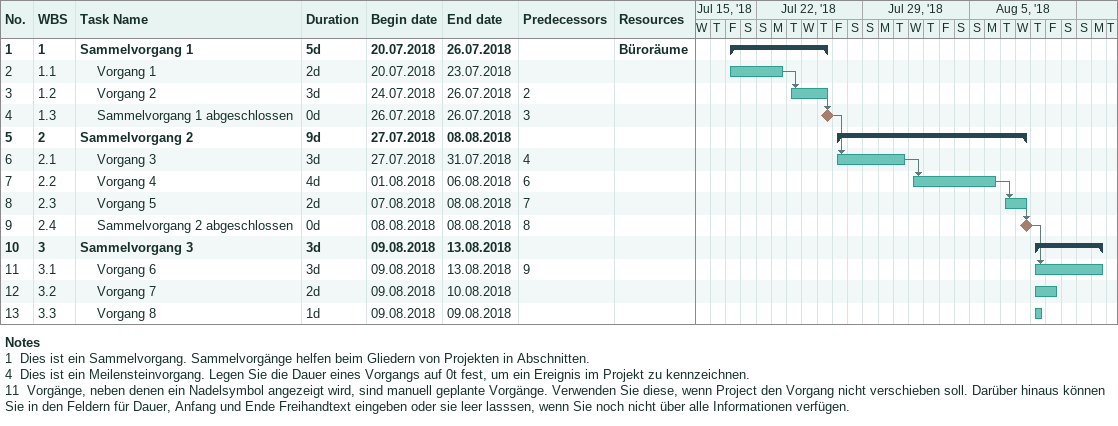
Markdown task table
| ID | WBS | Task | Duration | Start | Finish | Predecessors | Resources |
|---|---|---|---|---|---|---|---|
| 1 | 1 | **Sammelvorgang 1** | 5d | 2018-07-20 | 2018-07-26 |  | Büroräume |
| 2 | 1.1 | Vorgang 1 | 2d | 2018-07-20 | 2018-07-23 |  |  |
| 3 | 1.2 | Vorgang 2 | 3d | 2018-07-24 | 2018-07-26 | 2 |  |
| 4 | 1.3 | Sammelvorgang 1 abgeschlossen | 0d | 2018-07-26 | 2018-07-26 | 3 |  |
| 5 | 2 | **Sammelvorgang 2** | 9d | 2018-07-27 | 2018-08-08 |  |  |
| 6 | 2.1 | Vorgang 3 | 3d | 2018-07-27 | 2018-07-31 | 4 |  |
| 7 | 2.2 | Vorgang 4 | 4d | 2018-08-01 | 2018-08-06 | 6 |  |
| 8 | 2.3 | Vorgang 5 | 2d | 2018-08-07 | 2018-08-08 | 7 |  |
| 9 | 2.4 | Sammelvorgang 2 abgeschlossen | 0d | 2018-08-08 | 2018-08-08 | 8 |  |
| 10 | 3 | **Sammelvorgang 3** | 3d | 2018-08-09 | 2018-08-13 |  |  |
| 11 | 3.1 | Vorgang 6 | 3d | 2018-08-09 | 2018-08-13 | 9 |  |
| 12 | 3.2 | Vorgang 7 | 2d | 2018-08-09 | 2018-08-10 |  |  |
| 13 | 3.3 | Vorgang 8 | 1d | 2018-08-09 | 2018-08-09 |  |  |

Notes
- 1: Dies ist ein Sammelvorgang. Sammelvorgänge helfen beim Gliedern von Projekten in Abschnitten.
- 4: Dies ist ein Meilensteinvorgang. Legen Sie die Dauer eines Vorgangs auf 0t fest, um ein Ereignis im Projekt zu kennzeichnen.
- 11: Vorgänge, neben denen ein Nadelsymbol angezeigt wird, sind manuell geplante Vorgänge. Verwenden Sie diese, wenn Project den Vorgang nicht verschieben soll. Darüber hinaus können Sie in den Feldern für Dauer, Anfang und Ende Freihandtext eingeben oder sie leer lasssen, wenn Sie noch nicht über alle Informationen verfügen.
